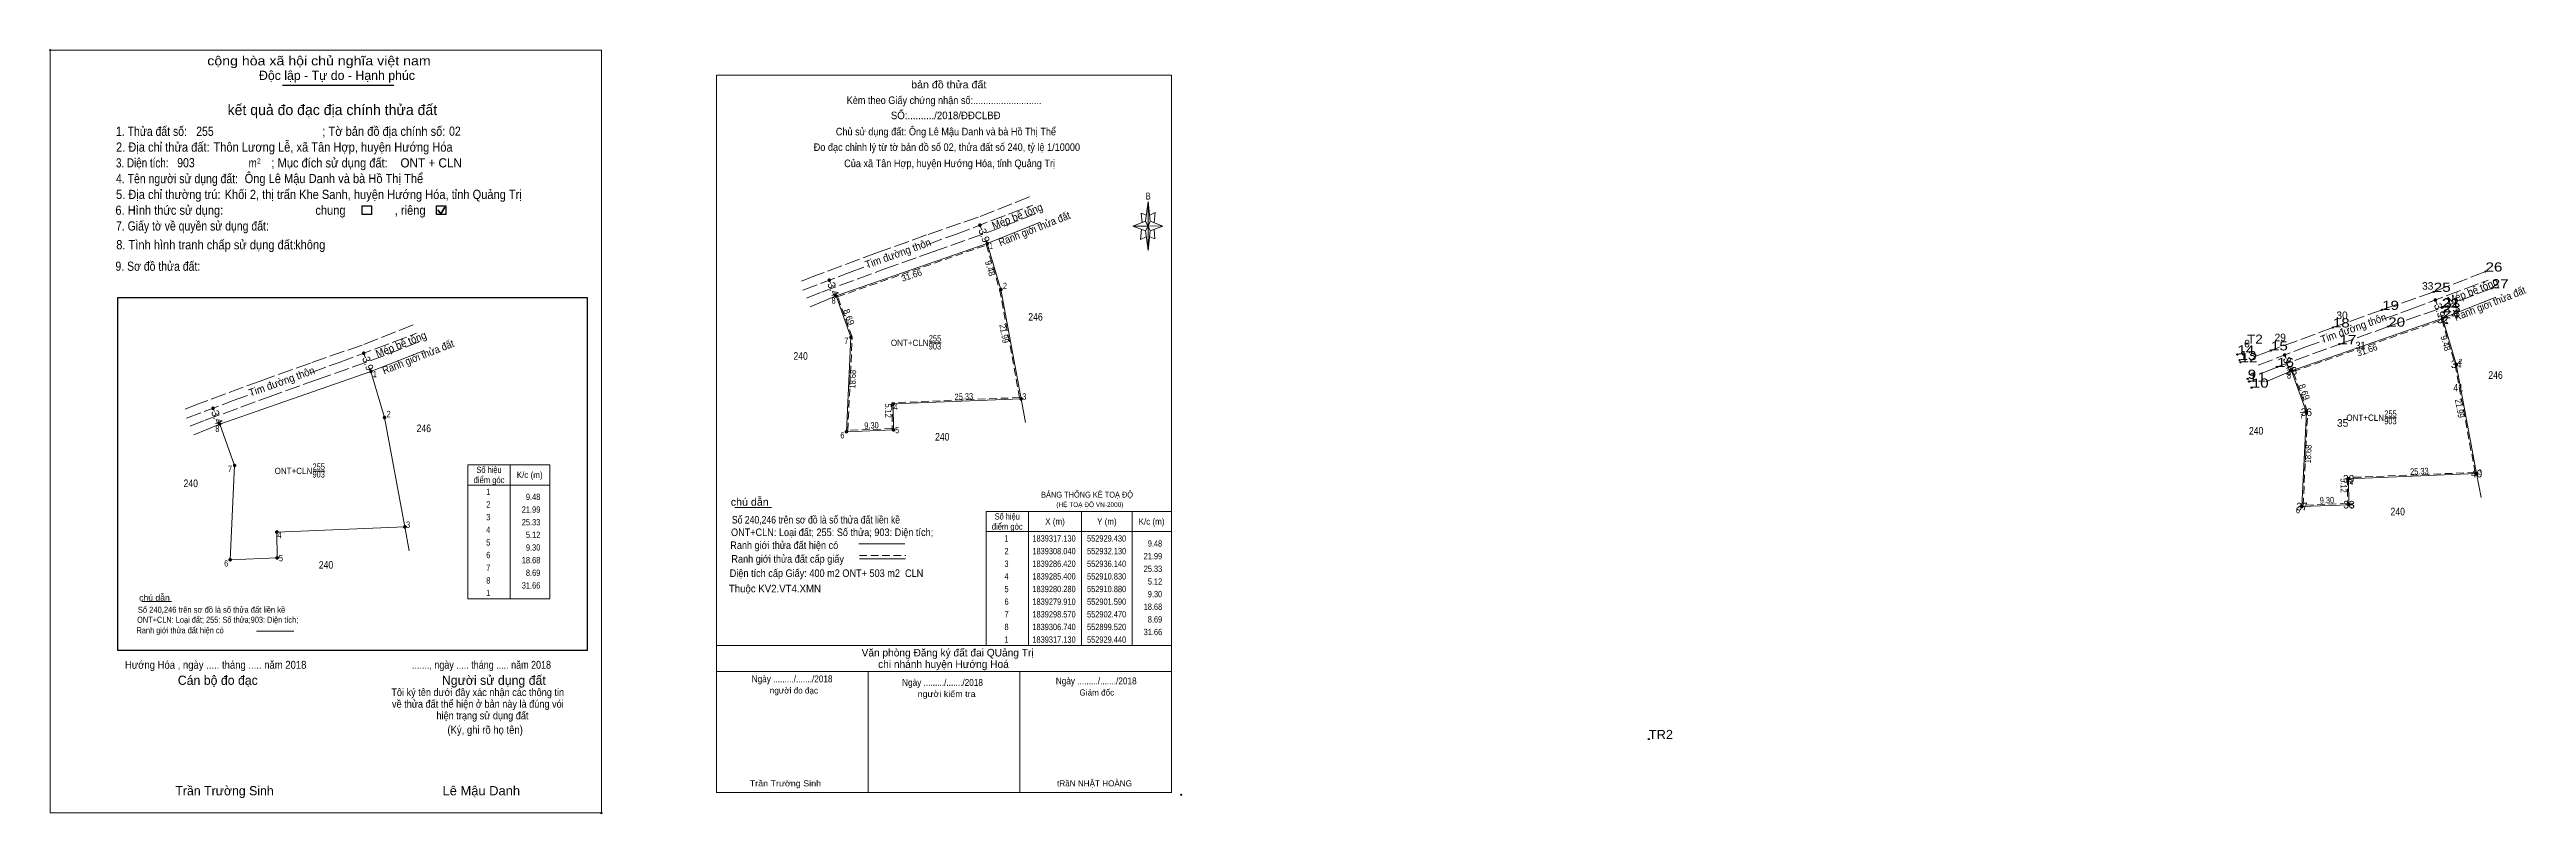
# Model space of a CAD drawing. Header units: metres. Extents: x 552456 to 552946, y 1839219 to 1839370.
import ezdxf
from ezdxf.enums import TextEntityAlignment as Align

# ---------------------------------------------------------------- set-up
doc = ezdxf.new("R2010")
doc.units = ezdxf.units.M
doc.header["$LTSCALE"] = 0.5
doc.header["$PDMODE"] = 32
doc.header["$PDSIZE"] = 0.25
doc.linetypes.add('LONG_DASHED', pattern=[7.5, 6, -1.5])
doc.linetypes.add('MEDIUM_DASHED', pattern=[4.5, 3, -1.5])
for name, color, linetype, lineweight in [('1', 7, 'MEDIUM_DASHED', 13), ('10', 7, 'Continuous', 13), ('17', 7, 'Continuous', 13), ('2', 7, 'Continuous', 25), ('22', 7, 'LONG_DASHED', 13), ('23', 7, 'Continuous', 13), ('5', 7, 'Continuous', 13), ('6', 7, 'Continuous', 13), ('63', 7, 'Continuous', 13)]:
    doc.layers.add(name, color=color, linetype=linetype, lineweight=lineweight)
doc.layers.add('12', color=7, linetype='Continuous')
doc.layers.add('7', color=7, linetype='Continuous')

msp = doc.modelspace()

# ---------------------------------------------------------------- hatches: boundary and pattern name
at = {"layer": '22'}
for points in [[(552640.369, 1839335.5466, 1), (552639.869, 1839335.5466, 1)], [(552641.819, 1839331.9266, 1), (552641.319, 1839331.9266, 1)], [(552610.569, 1839324.6666, 1), (552610.069, 1839324.6666, 1)], [(552611.899, 1839321.5366, 1), (552611.399, 1839321.5366, 1)], [(552644.509, 1839322.8366, 1), (552644.009, 1839322.8366, 1)], [(552928.24, 1839320.75, 1), (552927.74, 1839320.75, 1)], [(552929.69, 1839317.13, 1), (552929.19, 1839317.13, 1)], [(552518.4714, 1839310.2286, 1), (552517.9714, 1839310.2286, 1)], [(552614.849, 1839313.3666, 1), (552614.349, 1839313.3666, 1)], [(552898.44, 1839309.87, 1), (552897.94, 1839309.87, 1)], [(552519.9214, 1839306.6086, 1), (552519.4214, 1839306.6086, 1)], [(552899.77, 1839306.74, 1), (552899.27, 1839306.74, 1)], [(552932.38, 1839308.04, 1), (552931.88, 1839308.04, 1)], [(552623.209, 1839300.1966, 1), (552622.709, 1839300.1966, 1)], [(552648.519, 1839301.2166, 1), (552648.019, 1839301.2166, 1)], [(552488.6714, 1839299.3486, 1), (552488.1714, 1839299.3486, 1)], [(552490.0014, 1839296.2186, 1), (552489.5014, 1839296.2186, 1)], [(552522.6114, 1839297.5186, 1), (552522.1114, 1839297.5186, 1)], [(552623.259, 1839295.0766, 1), (552622.759, 1839295.0766, 1)], [(552902.72, 1839298.57, 1), (552902.22, 1839298.57, 1)], [(552613.969, 1839294.7066, 1), (552613.469, 1839294.7066, 1)], [(552492.9514, 1839288.0486, 1), (552492.4514, 1839288.0486, 1)], [(552911.08, 1839285.4, 1), (552910.58, 1839285.4, 1)], [(552936.39, 1839286.42, 1), (552935.89, 1839286.42, 1)], [(552526.6214, 1839275.8986, 1), (552526.1214, 1839275.8986, 1)], [(552901.84, 1839279.91, 1), (552901.34, 1839279.91, 1)], [(552911.13, 1839280.28, 1), (552910.63, 1839280.28, 1)], [(552501.3114, 1839274.8786, 1), (552500.8114, 1839274.8786, 1)], [(552492.0714, 1839269.3886, 1), (552491.5714, 1839269.3886, 1)], [(552501.3614, 1839269.7586, 1), (552500.8614, 1839269.7586, 1)]]:
    msp.add_hatch(color=256, dxfattribs=at).paths.add_polyline_path(points)

# ---------------------------------------------------------------- linework, layer by layer
at = {"layer": '1'}
for points in [[(552641.4, 1839331.61), (552644.02, 1839322.78), (552647.97, 1839301.46), (552622.71, 1839300.44), (552622.76, 1839295.32), (552613.98, 1839294.97), (552614.85, 1839313.41), (552611.97, 1839321.39)], [(552929.27, 1839316.81), (552931.89, 1839307.98), (552935.84, 1839286.66), (552910.58, 1839285.64), (552910.63, 1839280.52), (552901.85, 1839280.17), (552902.72, 1839298.61), (552899.84, 1839306.59)]]:
    msp.add_lwpolyline(points, close=True, dxfattribs=at)
at = {"layer": '10'}
for p, q in [((552648.27, 1839301.22), (552649.15, 1839296.5)), ((552936.14, 1839286.42), (552937.02, 1839281.7)), ((552526.37, 1839275.9), (552527.25, 1839271.18))]:
    msp.add_line(p, q, dxfattribs=at)
for points in [[(552611.65, 1839321.54), (552614.6, 1839313.37), (552613.72, 1839294.71), (552623.01, 1839295.08), (552622.96, 1839300.2), (552648.27, 1839301.22), (552644.26, 1839322.84), (552641.56, 1839331.93)], [(552899.52, 1839306.74), (552902.47, 1839298.57), (552901.59, 1839279.91), (552910.88, 1839280.28), (552910.83, 1839285.4), (552936.14, 1839286.42), (552932.13, 1839308.04), (552929.43, 1839317.13)], [(552489.75, 1839296.22), (552492.7, 1839288.05), (552491.82, 1839269.39), (552501.11, 1839269.76), (552501.06, 1839274.88), (552526.37, 1839275.9), (552522.36, 1839297.52), (552519.66, 1839306.61)]]:
    msp.add_lwpolyline(points, dxfattribs=at)
at = {"layer": '17'}
for p, q in [((552591.65, 1839279.76), (552598.89, 1839279.76)), ((552474.36, 1839261.14), (552480.2, 1839261.14)), ((552588.02, 1839223.4), (552588.04, 1839247.31)), ((552618.02, 1839223.37), (552618.04, 1839247.29)), ((552648.02, 1839223.35), (552648.04, 1839247.26))]:
    msp.add_line(p, q, dxfattribs=at)
at = {"layer": '2'}
for p, q in [((552502.14, 1839363.21), (552524.18, 1839363.21)), ((552469.59, 1839321.21), (552562.4, 1839321.21)), ((552562.4, 1839321.21), (552562.4, 1839251.48))]:
    msp.add_line(p, q, dxfattribs=at)
at = {"layer": '2', "lineweight": 35}
for p, q in [((552532.88, 1839338.57), (552533.5, 1839337.76)), ((552533.5, 1839337.76), (552534.26, 1839339.11))]:
    msp.add_line(p, q, dxfattribs=at)
at = {"layer": '2', "lineweight": 13}
for p, q in [((552630.17, 1839312.25), (552632.46, 1839312.25)), ((552918.04, 1839297.45), (552920.33, 1839297.45)), ((552508.27, 1839286.93), (552510.56, 1839286.93)), ((552547.22, 1839288.17), (552547.22, 1839261.67))]:
    msp.add_line(p, q, dxfattribs=at)
msp.add_lwpolyline([(552456.22, 1839370.13), (552565.24, 1839370.13), (552565.24, 1839219.34), (552456.22, 1839219.34)], close=True, dxfattribs=at)
at = {"layer": '2'}
for points in [[(552517.91, 1839339.37), (552519.78, 1839339.37), (552519.78, 1839337.63), (552517.91, 1839337.63)], [(552532.64, 1839339.37), (552534.51, 1839339.37), (552534.51, 1839337.63), (552532.64, 1839337.63)]]:
    msp.add_lwpolyline(points, close=True, dxfattribs=at)
msp.add_lwpolyline([(552562.4, 1839251.48), (552469.59, 1839251.48), (552469.59, 1839321.21)], dxfattribs=at)
for p in [(552456.22, 1839370.13), (552565.24, 1839219.34)]:
    msp.add_point(p, dxfattribs=at)
at = {"layer": '22', "linetype": 'Continuous'}
for p, q in [((552640.12, 1839335.55), (552640.5, 1839334.61)), ((552641.28, 1839332.64), (552641.56, 1839331.93)), ((552610.32, 1839324.67), (552610.6, 1839324)), ((552611.39, 1839322.17), (552611.65, 1839321.54)), ((552927.99, 1839320.75), (552928.37, 1839319.81)), ((552929.15, 1839317.84), (552929.43, 1839317.13)), ((552518.22, 1839310.23), (552518.6, 1839309.29)), ((552519.38, 1839307.32), (552519.66, 1839306.61)), ((552898.19, 1839309.87), (552898.47, 1839309.2)), ((552899.26, 1839307.37), (552899.52, 1839306.74)), ((552488.42, 1839299.35), (552488.7, 1839298.68)), ((552489.49, 1839296.85), (552489.75, 1839296.22))]:
    msp.add_line(p, q, dxfattribs=at)
at = {"layer": '22'}
for points in [[(552649.91, 1839341.12), (552639.8, 1839337.15), (552629.57, 1839333.6), (552619.83, 1839330.11), (552607.59, 1839325.58), (552604.46, 1839324.36)], [(552629.79, 1839331.75), (552635.26, 1839333.72), (552650.56, 1839339.49)], [(552605.83, 1839321.11), (552608.8, 1839322.31), (552621.13, 1839326.81), (552630.79, 1839330.29), (552641.42, 1839334.01), (552651.22, 1839337.84)], [(552605.1, 1839322.68), (552614.33, 1839326.2), (552617.96, 1839327.5)], [(552937.78, 1839326.33), (552927.67, 1839322.36), (552917.45, 1839318.8), (552907.7, 1839315.31), (552895.46, 1839310.78), (552892.33, 1839309.56)], [(552917.66, 1839316.95), (552923.13, 1839318.92), (552938.43, 1839324.69)], [(552893.7, 1839306.31), (552896.67, 1839307.51), (552909, 1839312.01), (552918.66, 1839315.49), (552929.29, 1839319.22), (552939.09, 1839323.04)], [(552528.01, 1839315.81), (552517.9, 1839311.84), (552507.68, 1839308.28), (552497.94, 1839304.79), (552485.69, 1839300.26), (552482.57, 1839299.04)], [(552483.93, 1839295.79), (552486.9, 1839296.99), (552499.23, 1839301.49), (552508.9, 1839304.97), (552519.52, 1839308.7), (552529.32, 1839312.52)], [(552507.89, 1839306.43), (552513.36, 1839308.4), (552528.66, 1839314.17)], [(552892.97, 1839307.88), (552902.2, 1839311.4), (552905.83, 1839312.7)], [(552483.2, 1839297.36), (552492.43, 1839300.88), (552496.06, 1839302.18)]]:
    msp.add_lwpolyline(points, dxfattribs=at)
for centre in [(552640.119, 1839335.5466), (552641.569, 1839331.9266), (552610.319, 1839324.6666), (552611.649, 1839321.5366), (552644.259, 1839322.8366), (552927.99, 1839320.75), (552929.44, 1839317.13), (552518.2214, 1839310.2286), (552614.599, 1839313.3666), (552898.19, 1839309.87), (552519.6714, 1839306.6086), (552899.52, 1839306.74), (552932.13, 1839308.04), (552622.959, 1839300.1966), (552648.269, 1839301.2166), (552488.4214, 1839299.3486), (552489.7514, 1839296.2186), (552522.3614, 1839297.5186), (552623.009, 1839295.0766), (552902.47, 1839298.57), (552613.719, 1839294.7066), (552492.7014, 1839288.0486), (552910.83, 1839285.4), (552936.14, 1839286.42), (552526.3714, 1839275.8986), (552901.59, 1839279.91), (552910.88, 1839280.28), (552501.0614, 1839274.8786), (552491.8214, 1839269.3886), (552501.1114, 1839269.7586)]:
    msp.add_circle(centre, 0.25, dxfattribs=at)
at = {"layer": '23'}
for p, q in [((552641.57, 1839331.93), (552651.93, 1839336.05)), ((552611.65, 1839321.54), (552641.57, 1839331.93)), ((552606.56, 1839319.39), (552611.65, 1839321.54)), ((552929.44, 1839317.13), (552939.8, 1839321.25)), ((552899.52, 1839306.74), (552929.44, 1839317.13)), ((552519.67, 1839306.61), (552530.03, 1839310.73)), ((552489.75, 1839296.22), (552519.67, 1839306.61)), ((552894.43, 1839304.59), (552899.52, 1839306.74)), ((552484.66, 1839294.07), (552489.75, 1839296.22))]:
    msp.add_line(p, q, dxfattribs=at)
at = {"layer": '5'}
for p, q in [((552672.89, 1839336.34), (552673.39, 1839340.24)), ((552672.89, 1839334.44), (552670.39, 1839335.34)), ((552673.79, 1839336.34), (552676.29, 1839335.34)), ((552674.59, 1839334.74), (552674.69, 1839332.84)), ((552673.79, 1839334.44), (552673.39, 1839330.54)), ((552674.69, 1839332.84), (552673.69, 1839333.24))]:
    msp.add_line(p, q, dxfattribs=at)
for points in [[(552588.02, 1839365.2), (552678.02, 1839365.2), (552678.02, 1839223.4), (552588.02, 1839223.4)], [(552673.39, 1839340.24), (552673.79, 1839336.34), (552673.39, 1839335.34)], [(552673.39, 1839335.34), (552670.39, 1839335.34), (552672.89, 1839336.34), (552673.79, 1839334.44), (552676.29, 1839335.34), (552673.39, 1839335.44)], [(552673.39, 1839335.34), (552673.39, 1839330.54), (552672.89, 1839334.44)]]:
    msp.add_lwpolyline(points, close=True, dxfattribs=at)
for points in [[(552673.39, 1839335.34), (552672.89, 1839336.34), (552670.39, 1839335.34)], [(552672.09, 1839334.74), (552671.89, 1839332.74), (552672.99, 1839333.24)], [(552673.09, 1839337.54), (552671.99, 1839337.94), (552672.19, 1839336.04)], [(552673.39, 1839335.34), (552673.79, 1839334.44), (552676.29, 1839335.34)], [(552673.69, 1839337.54), (552674.79, 1839338.04), (552674.59, 1839336.04)]]:
    msp.add_lwpolyline(points, dxfattribs=at)
at = {"layer": '6'}
for p, q in [((552616.14, 1839272.53), (552625.28, 1839272.53)), ((552616.28, 1839269.6), (552625.42, 1839269.6)), ((552497.02, 1839255.28), (552504.4, 1839255.28)), ((552588.02, 1839252.46), (552678.02, 1839252.46)), ((552588.02, 1839252.46), (552678.02, 1839252.46)), ((552588.02, 1839247.3), (552678.02, 1839247.3))]:
    msp.add_line(p, q, dxfattribs=at)
at = {"layer": '6', "linetype": 'MEDIUM_DASHED'}
msp.add_line((552616.28, 1839270.22), (552625.48, 1839270.22), dxfattribs=at)
at = {"layer": '6'}
msp.add_point((552679.92, 1839222.9), dxfattribs=at)
at = {"layer": '63'}
for p, q in [((552649.72, 1839278.96), (552649.72, 1839252.46)), ((552660.22, 1839278.96), (552660.22, 1839252.46)), ((552670.22, 1839278.96), (552670.22, 1839252.46)), ((552641.32, 1839274.96), (552678.02, 1839274.96))]:
    msp.add_line(p, q, dxfattribs=at)
for points in [[(552547.22, 1839261.67), (552538.82, 1839261.67), (552538.82, 1839288.17), (552547.22, 1839288.17)], [(552547.22, 1839288.17), (552555.02, 1839288.17), (552555.02, 1839261.67), (552547.22, 1839261.67)], [(552538.82, 1839284.17), (552547.22, 1839284.17), (552555.02, 1839284.17)]]:
    msp.add_lwpolyline(points, dxfattribs=at)
msp.add_lwpolyline([(552641.32, 1839278.96), (552678.02, 1839278.96), (552678.02, 1839252.46), (552641.32, 1839252.46)], close=True, dxfattribs=at)
at = {"layer": '7'}
for p in [(552937.91, 1839326.38), (552927.67, 1839322.36), (552939.13, 1839323.06), (552907.7, 1839315.31), (552917.45, 1839318.8), (552918.66, 1839315.49), (552929.29, 1839319.22), (552929.44, 1839317.13), (552929.45, 1839319.35), (552929.63, 1839318.31), (552888.82, 1839309.98), (552890.75, 1839312.12), (552895.46, 1839310.78), (552909, 1839312.01), (552889.25, 1839308.86), (552889.45, 1839308.43), (552890.87, 1839305.17), (552896.67, 1839307.51), (552891.12, 1839304.63), (552891.67, 1839303.43), (552772.41, 1839233.96)]:
    msp.add_point(p, dxfattribs=at)

# ---------------------------------------------------------------- texts
at = {"layer": '1'}
for s, height, width, p in [('BẢNG THỐNG KÊ TOẠ ĐỘ ', 1.15, 0.95, (552652.22, 1839281.69)), ('(HỆ TOẠ ĐỘ VN-2000)', 0.93, 0.9, (552655.23, 1839279.83))]:
    msp.add_text(s, height=height, dxfattribs=dict(at, width=width)).set_placement(p)
at = {"layer": '10', "width": 0.85}
for s, p in [('246', (552651.11, 1839316.67)), ('240', (552604.655, 1839308.93)), ('246', (552939.89, 1839305.16)), ('246', (552530.12, 1839294.63)), ('240', (552892.535, 1839294.14)), ('240', (552632.665, 1839292.96)), ('240', (552484.025, 1839283.76)), ('240', (552920.545, 1839278.17)), ('240', (552510.775, 1839267.64))]:
    msp.add_text(s, height=1.5, dxfattribs=at).set_placement(p, align=Align.CENTER)
at = {"layer": '12'}
for s, width, p in [('26', 1.25, (552937.9, 1839326.38)), ('27', 1.25, (552939.13, 1839323.06)), ('19', 1.25, (552917.45, 1839318.8)), ('25', 1.25, (552927.67, 1839322.36)), ('22', 1.25, (552929.29, 1839319.22)), ('21', 1.25, (552929.45, 1839319.34)), ('23', 1.25, (552929.63, 1839318.31)), ('18', 1.25, (552907.7, 1839315.32)), ('20', 1.25, (552918.66, 1839315.49)), ('24', 1.25, (552929.44, 1839317.13)), ('14', 1.25, (552888.82, 1839309.98)), ('13', 1.25, (552889.25, 1839308.86)), ('12', 1.25, (552889.45, 1839308.43)), ('T2', 1.1, (552890.75, 1839312.12)), ('15', 1.25, (552895.46, 1839310.78)), ('17', 1.25, (552909, 1839312.01)), ('9', 1.25, (552890.87, 1839305.17)), ('11', 1.25, (552891.12, 1839304.63)), ('10', 1.25, (552891.67, 1839303.42)), ('16', 1.25, (552896.67, 1839307.51)), ('TR2', 1.05, (552772.42, 1839233.96))]:
    msp.add_text(s, height=1.8, dxfattribs=dict(at, width=width)).set_placement(p)
for s, p in [('33', (552926.475, 1839322.78)), ('30', (552909.53, 1839316.97)), ('32', (552929.455, 1839316.16)), ('0', (552890.745, 1839311.37)), ('29', (552897.305, 1839312.6)), ('28', (552899.525, 1839305.99)), ('36', (552902.47, 1839297.82)), ('35', (552909.645, 1839295.69)), ('39', (552910.835, 1839284.65)), ('40', (552936.14, 1839285.67)), ('37', (552901.59, 1839279.16)), ('38', (552910.885, 1839279.53))]:
    msp.add_text(s, height=1.5, dxfattribs=at).set_placement(p, align=Align.CENTER)
for s, width, p in [('31', 0.9, (552913.18, 1839311.01)), ('34', 0.95, (552932.125, 1839307.29)), ('41', 0.9, (552932.52, 1839302.66))]:
    msp.add_text(s, height=1.5, dxfattribs=dict(at, width=width)).set_placement(p, align=Align.CENTER)
at = {"layer": '2'}
for s, height, width, p in [('cộng hòa xã hội chủ nghĩa việt nam', 1.82, 1.15, (552487.29, 1839367.13)), ('1. Thửa đất số:', 1.82, 0.85, (552469.24, 1839353.19)), ('255', 1.82, 0.85, (552485.11, 1839353.19)), ('; Tờ bản đồ địa chính số:', 1.82, 0.9, (552510.06, 1839353.19)), ('02', 1.82, 0.85, (552535.12, 1839353.21)), ('2. Địa chỉ thửa đất:', 1.82, 0.9, (552469.24, 1839350.07)), ('Thôn Lương Lễ, xã Tân Hợp, huyện Hướng Hóa', 1.82, 0.9, (552488.52, 1839350.07)), ('4. Tên người sử dụng đất:', 1.82, 0.85, (552469.24, 1839343.83)), ('3. Diện tích:', 1.82, 0.8, (552469.24, 1839346.95)), ('903', 1.82, 0.85, (552481.35, 1839346.97)), ('Ông Lê Mậu Danh và bà Hồ Thị Thể', 1.82, 0.9, (552494.68, 1839343.85)), ('m', 1.82, 0.8, (552495.47, 1839346.95)), ('2', 1.04, 0.8, (552497.1, 1839347.69)), ('; Mục đích sử dụng đất:', 1.82, 0.9, (552499.98, 1839346.95)), ('ONT + CLN', 1.82, 0.95, (552525.5, 1839346.95)), ('6. Hình thức sử dụng:', 1.82, 0.9, (552469.13, 1839337.59)), ('5. Địa chỉ thường trú:', 1.82, 0.9, (552469.24, 1839340.71)), ('Khối 2, thị trấn Khe Sanh, huyện Hướng Hóa, tỉnh Quảng Trị', 1.82, 0.9, (552490.72, 1839340.71)), ('chung                , riêng', 1.82, 0.9, (552508.68, 1839337.59)), ('7. Giấy tờ về quyền sử dụng đất:', 1.82, 0.85, (552469.24, 1839334.48)), ('8. Tình hình tranh chấp sử dụng đất: ', 1.82, 0.9, (552469.29, 1839330.76)), ('không', 1.82, 0.9, (552504.67, 1839330.78)), ('9. Sơ đồ thửa đất:', 1.82, 0.85, (552469.13, 1839326.52)), ('Hướng Hóa , ngày ..... tháng ..... năm 2018', 1.56, 0.9, (552471.02, 1839247.85)), ('......., ngày ..... tháng ..... năm 2018', 1.56, 0.85, (552527.78, 1839247.85)), ('(Ký, ghi rõ họ tên)', 1.56, 0.9, (552534.79, 1839235.01)), ('Lê Mậu Danh', 1.82, 1.05, (552533.82, 1839222.83))]:
    msp.add_text(s, height=height, dxfattribs=dict(at, width=width)).set_placement(p)
for s, p in [('Độc lập - Tự do - Hạnh phúc', (552497.52, 1839364.25)), ('Cán bộ đo đạc', (552481.46, 1839244.67)), ('Người sử dụng đất', (552533.7, 1839244.67)), ('Trần Trường Sinh', (552480.98, 1839222.83))]:
    msp.add_text(s, height=1.82, dxfattribs=at).set_placement(p)
for s, height, p in [('kết quả đo đạc địa chính thửa đất', 2.08, (552512.035, 1839357.3)), ('.', 0.52, (552565.2157, 1839219.05))]:
    msp.add_text(s, height=height, dxfattribs=at).set_placement(p, align=Align.CENTER)
for s, height, width, p in [('ONT+CLN', 1.25, 0.95, (552626.23, 1839311.65)), ('903', 1.25, 0.85, (552631.215, 1839310.97)), ('255', 1.25, 0.85, (552631.225, 1839312.54)), ('ONT+CLN', 1.25, 0.95, (552914.11, 1839296.86)), ('903', 1.25, 0.85, (552919.095, 1839296.18)), ('255', 1.25, 0.85, (552919.115, 1839297.66)), ('ONT+CLN', 1.25, 0.95, (552504.34, 1839286.33)), ('903', 1.25, 0.85, (552509.325, 1839285.65)), ('255', 1.25, 0.85, (552509.335, 1839287.18)), ('Tôi ký tên dưới đây xác nhận các thông tin', 1.503, 0.9, (552540.78, 1839242.45)), ('về thửa đất thể hiện ở bản này là đúng vói', 1.503, 0.9, (552540.815, 1839240.15)), ('hiện trạng sử dụng đất', 1.503, 0.9, (552541.725, 1839237.85))]:
    msp.add_text(s, height=height, dxfattribs=dict(at, width=width)).set_placement(p, align=Align.CENTER)
at = {"layer": '22'}
for s, rotation, width, p in [('Mép bê tông', 21.437, 0.95, (552647.7759, 1839336.6127)), ('Ranh giới thửa đất', 21.687, 0.9, (552651.1578, 1839334.1369)), ('Tim đường thôn', 19.763, 0.95, (552624.1614, 1839329.2509)), ('Mép bê tông', 21.437, 0.95, (552935.6559, 1839321.8227)), ('Ranh giới thửa đất', 21.687, 0.9, (552939.0328, 1839319.3449)), ('Tim đường thôn', 19.763, 0.95, (552912.0364, 1839314.4591)), ('Mép bê tông', 21.437, 0.95, (552525.8859, 1839311.2927)), ('Ranh giới thửa đất', 21.687, 0.9, (552529.2678, 1839308.8169)), ('Tim đường thôn', 19.763, 0.95, (552502.2714, 1839303.9309))]:
    msp.add_text(s, height=1.5, rotation=rotation, dxfattribs=dict(at, width=width)).set_placement(p, align=Align.CENTER)
for s, rotation, p in [('3.9', 290.248, (552640.2655, 1839333.2596)), ('3.4', 291.371, (552610.4107, 1839322.6183)), ('3.9', 290.248, (552928.1474, 1839318.4646)), ('3.9', 290.248, (552518.3755, 1839307.9396)), ('3.4', 291.371, (552898.2926, 1839307.8233)), ('3.4', 291.371, (552488.5207, 1839297.2983))]:
    msp.add_text(s, height=1.5, rotation=rotation, dxfattribs=at).set_placement(p, align=Align.CENTER)
at = {"layer": '5'}
for s, height, width, p in [('bản đồ thửa đất', 1.5, 1.05, (552633.95, 1839362.59)), ('Kèm theo Giấy chứng nhận số:...........................', 1.5, 0.9, (552633.03, 1839359.49)), ('Chủ sử dụng đất: Ông Lê Mậu Danh và bà Hồ Thị Thể', 1.5, 0.9, (552633.39, 1839353.29)), ('SỐ:........../2018/ĐĐCLBĐ', 1.5, 0.95, (552633.35, 1839356.49)), ('Đo đạc chỉnh lý từ tờ bản đồ số 02, thửa đất số 240, tỷ lệ 1/10000 ', 1.5, 0.9, (552633.83, 1839350.21)), ('Của xã Tân Hợp, huyện Hướng Hóa, tỉnh Quảng Trị', 1.5, 0.9, (552634.12, 1839347.01)), ('B', 1.378, 0.75, (552673.41, 1839340.61))]:
    msp.add_text(s, height=height, dxfattribs=dict(at, width=width)).set_placement(p, align=Align.CENTER)
at = {"layer": '6'}
for s, height, width, p in [('chú dẫn', 1.5, 1.05, (552590.84, 1839280.08)), ('ONT+CLN: Loại đất; 255: Số thửa; 903: Diện tích;', 1.5, 0.9, (552590.88, 1839274.08)), ('Số 240,246 trên sơ đồ là số thửa đất liền kề', 1.5, 0.85, (552591.06, 1839276.56)), ('Ranh giới thửa đất hiện có ', 1.5, 0.9, (552590.73, 1839271.52)), ('Diện tích cấp Giấy: 400 m2 ONT+ 503 m2  CLN', 1.5, 0.9, (552590.63, 1839265.99)), ('Ranh giới thửa đất cấp giấy', 1.5, 0.9, (552590.96, 1839268.82)), ('chú dẫn', 1.211, 1.05, (552473.82, 1839261.29)), ('Thuộc KV2.VT4.XMN', 1.5, 0.95, (552590.46, 1839262.95)), ('Ranh giới thửa đất hiện có ', 1.211, 0.9, (552473.3, 1839254.85)), ('ONT+CLN: Loại đất; 255: Số thửa;903: Diện tích;', 1.21, 0.9, (552473.42, 1839256.93)), ('Số 240,246 trên sơ đồ là số thửa đất liền kề', 1.21, 0.85, (552473.56, 1839258.92))]:
    msp.add_text(s, height=height, dxfattribs=dict(at, width=width)).set_placement(p)
for s, height, p in [(' Văn phòng Đăng ký đất đai QUảng Trị', 1.5, (552633.44, 1839250.28)), ('chi nhánh huyện Hướng Hoá', 1.5, (552632.905, 1839248.01)), ('người đo đạc', 1.2, (552603.325, 1839242.96)), ('Giám đốc', 1.2, (552663.235, 1839242.55)), ('tRầN NHẬT HOÀNG', 1.2, (552662.785, 1839224.59))]:
    msp.add_text(s, height=height, dxfattribs=at).set_placement(p, align=Align.CENTER)
for s, height, width, p in [('Ngày ........./......./2018', 1.35, 0.9, (552602.97, 1839245.17)), ('Ngày ........./......./2018', 1.35, 0.9, (552632.72, 1839244.47)), ('người kiểm tra', 1.2, 1.1, (552633.52, 1839242.27)), ('Ngày ........./......./2018', 1.35, 0.9, (552663.12, 1839244.77)), ('Trần Trường Sinh', 1.2, 1.1, (552601.64, 1839224.59))]:
    msp.add_text(s, height=height, dxfattribs=dict(at, width=width)).set_placement(p, align=Align.CENTER)
at = {"layer": '63'}
for s, height, width, p in [(' 1', 1.25, 0.75, (552642.71, 1839330.81)), (' 8', 1.25, 0.8, (552611.58, 1839320)), (' 2', 1.25, 0.85, (552645.47, 1839322.9)), (' 1', 1, 0.75, (552930.59, 1839316.02)), (' 7', 1.25, 0.8, (552614.09, 1839312.06)), (' 1', 1.25, 0.75, (552520.82, 1839305.49)), (' 8', 1.25, 0.8, (552899.46, 1839305.21)), (' 2', 1, 0.85, (552933.35, 1839308.11)), (' 4', 1.25, 0.85, (552623.86, 1839298.96)), (' 3', 1.25, 0.8, (552649.31, 1839301.03)), (' 8', 1.25, 0.8, (552489.69, 1839294.68)), (' 2', 1.25, 0.85, (552523.58, 1839297.58)), (' 5', 1.25, 0.8, (552624.15, 1839294.41)), (' 7', 1.25, 0.8, (552901.97, 1839297.27)), (' 6', 1.25, 0.85, (552613.33, 1839293.38)), (' 7', 1.25, 0.8, (552492.2, 1839286.74)), (' 3', 1, 0.8, (552937.19, 1839286.24)), ('9.48', 1.25, 0.85, (552553.17, 1839281.2)), (' 4', 1, 0.85, (552911.74, 1839284.17)), (' 5', 1, 0.8, (552912.03, 1839279.62)), (' 3', 1.25, 0.8, (552527.42, 1839275.71)), ('21.99', 1.25, 0.85, (552553.17, 1839278.7)), ('25.33', 1.25, 0.85, (552553.17, 1839276.2)), (' 6', 1.25, 0.85, (552901.21, 1839278.59)), (' 4', 1.25, 0.85, (552501.97, 1839273.64)), ('5.12', 1.25, 0.85, (552553.17, 1839273.7)), ('9.30', 1.25, 0.85, (552553.17, 1839271.2)), ('9.48', 1.25, 0.85, (552676.17, 1839271.99)), (' 6', 1.25, 0.85, (552491.44, 1839268.06)), (' 5', 1.25, 0.8, (552502.26, 1839269.09)), ('18.68', 1.25, 0.85, (552553.17, 1839268.7)), ('8.69', 1.25, 0.85, (552553.17, 1839266.2)), ('21.99', 1.25, 0.85, (552676.17, 1839269.49)), ('25.33', 1.25, 0.85, (552676.17, 1839266.99)), ('31.66', 1.25, 0.85, (552553.17, 1839263.7)), ('5.12', 1.25, 0.85, (552676.17, 1839264.49)), ('9.30', 1.25, 0.85, (552676.17, 1839261.99)), ('18.68', 1.25, 0.85, (552676.17, 1839259.49)), ('8.69', 1.25, 0.85, (552676.17, 1839256.99)), ('31.66', 1.25, 0.85, (552676.17, 1839254.49))]:
    msp.add_text(s, height=height, dxfattribs=dict(at, width=width)).set_placement(p, align=Align.RIGHT)
for s, rotation, p in [('31.66', 19.15, (552626.805, 1839325.025)), ('8.69', 289.853, (552613.6098, 1839317.1673)), ('31.66', 19.15, (552914.685, 1839310.235)), ('8.69', 289.853, (552901.4898, 1839302.3773))]:
    msp.add_text(s, height=1.25, rotation=rotation, dxfattribs=at).set_placement(p, align=Align.CENTER)
for s, rotation, width, p in [('9.48', 286.485, 0.95, (552641.5347, 1839326.8274)), ('21.99', 280.508, 0.9, (552644.3007, 1839313.989)), ('9.48', 286.485, 0.95, (552929.4147, 1839312.0374)), ('18.68', 87.3, 0.85, (552615.5656, 1839305.0656)), ('5.12', 270.56, 0.85, (552621.3537, 1839298.8661)), ('25.33', 2.308, 0.85, (552636.9648, 1839301.0527)), ('21.99', 280.508, 0.9, (552932.1807, 1839299.199)), ('9.30', 2.281, 0.85, (552618.6901, 1839295.327)), ('18.68', 87.3, 0.85, (552903.4456, 1839290.2756)), ('25.33', 2.308, 0.85, (552924.8448, 1839286.2627)), ('9.30', 2.281, 0.85, (552906.5701, 1839280.537)), ('5.12', 270.56, 0.85, (552909.2337, 1839284.0761))]:
    msp.add_text(s, height=1.25, rotation=rotation, dxfattribs=dict(at, width=width)).set_placement(p, align=Align.CENTER)
for s, width, p in [('điểm góc', 0.9, (552543.02, 1839284.55)), ('Số hiệu', 0.85, (552543.02, 1839286.55)), ('K/c (m)', 0.95, (552551.065, 1839285.55)), (' 2', 0.85, (552542.675, 1839279.7)), (' 1', 0.75, (552542.67, 1839282.2)), (' 4', 0.85, (552542.67, 1839274.7)), (' 3', 0.8, (552542.665, 1839277.2)), ('điểm góc', 0.9, (552645.52, 1839275.34)), ('Số hiệu', 0.85, (552645.52, 1839277.34)), ('X (m)', 0.95, (552654.97, 1839276.34)), ('Y (m)', 0.95, (552665.225, 1839276.34)), ('K/c (m)', 0.95, (552674.065, 1839276.34)), (' 5', 0.8, (552542.675, 1839272.2)), (' 6', 0.85, (552542.675, 1839269.7)), (' 2', 0.85, (552645.175, 1839270.49)), (' 1', 0.75, (552645.17, 1839272.99)), ('1839317.130', 0.85, (552654.77, 1839272.99)), ('1839308.040', 0.85, (552654.77, 1839270.49)), ('552929.430', 0.85, (552665.17, 1839272.99)), ('552932.130', 0.85, (552665.17, 1839270.49)), (' 8', 0.8, (552542.675, 1839264.7)), (' 7', 0.8, (552542.675, 1839267.2)), (' 4', 0.85, (552645.17, 1839265.49)), (' 3', 0.8, (552645.165, 1839267.99)), ('1839286.420', 0.85, (552654.77, 1839267.99)), ('1839285.400', 0.85, (552654.77, 1839265.49)), ('552936.140', 0.85, (552665.17, 1839267.99)), ('552910.830', 0.85, (552665.17, 1839265.49)), (' 1', 0.75, (552542.67, 1839262.2)), (' 5', 0.8, (552645.175, 1839262.99)), (' 6', 0.85, (552645.175, 1839260.49)), ('1839280.280', 0.85, (552654.77, 1839262.99)), ('1839279.910', 0.85, (552654.77, 1839260.49)), ('552910.880', 0.85, (552665.17, 1839262.99)), ('552901.590', 0.85, (552665.17, 1839260.49)), (' 8', 0.8, (552645.175, 1839255.49)), (' 7', 0.8, (552645.175, 1839257.99)), ('1839298.570', 0.85, (552654.77, 1839257.99)), ('1839306.740', 0.85, (552654.77, 1839255.49)), ('552902.470', 0.85, (552665.17, 1839257.99)), ('552899.520', 0.85, (552665.17, 1839255.49)), (' 1', 0.75, (552645.17, 1839252.99)), ('1839317.130', 0.85, (552654.77, 1839252.99)), ('552929.440', 0.85, (552665.17, 1839252.99))]:
    msp.add_text(s, height=1.25, dxfattribs=dict(at, width=width)).set_placement(p, align=Align.CENTER)

doc.saveas('drawing.dxf')
